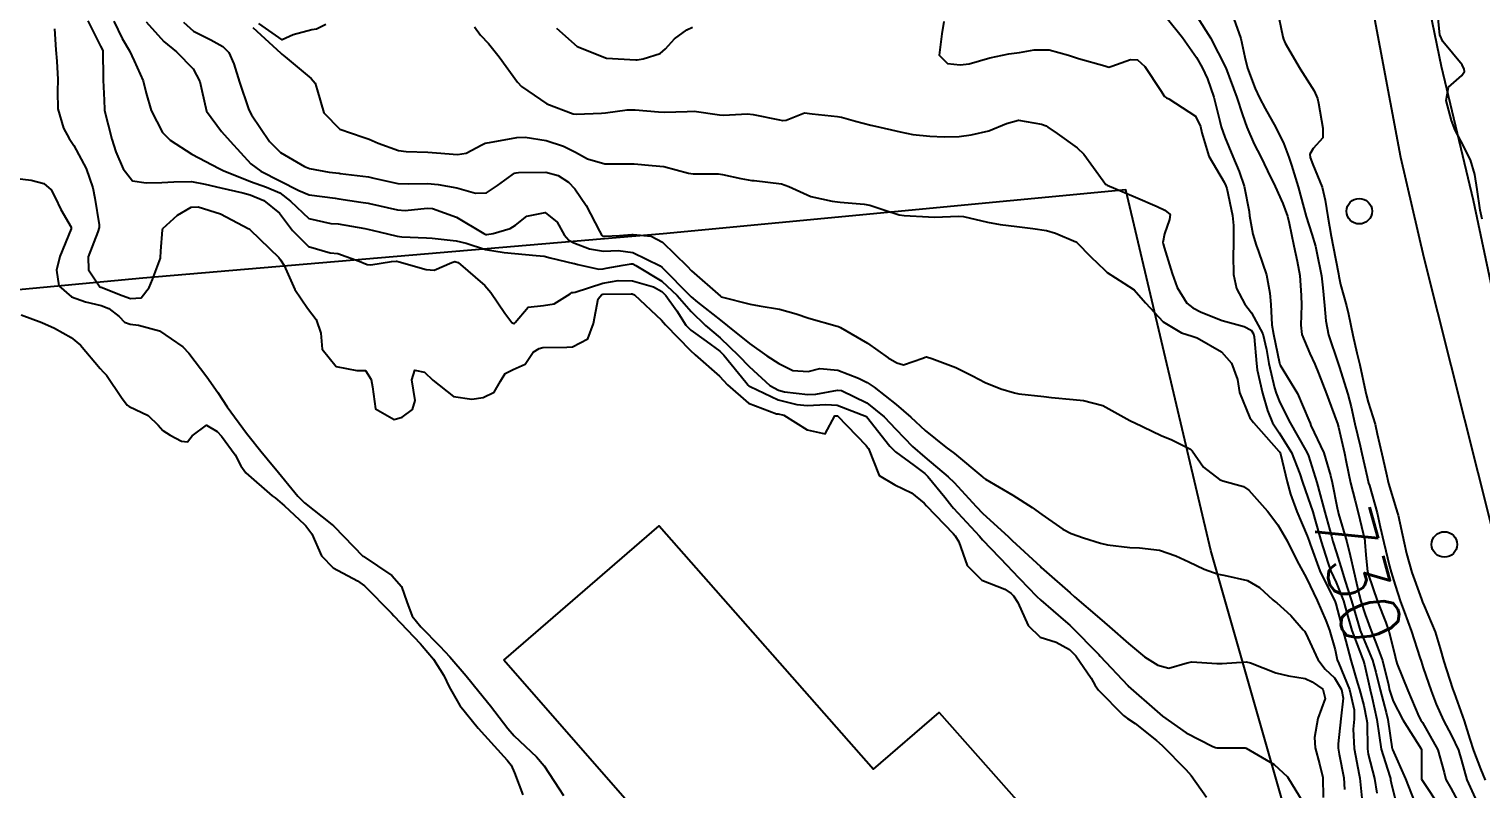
# Model space of a CAD drawing. Header units: metres. Extents: x 286371 to 293043, y 7462578 to 7466404.
# Drawn here: x 291645.5 to 291744, y 7463067.3 to 7463118.8 of the extents above; entities that cross this region are included whole.
import ezdxf
from ezdxf.enums import TextEntityAlignment as Align

# ---------------------------------------------------------------- set-up
doc = ezdxf.new("R2010")
doc.units = ezdxf.units.M
doc.header["$MEASUREMENT"] = 0
for name, color, linetype in [('Cotas', 45, 'Continuous'), ('Curvas de Nivel 1m', 11, 'Continuous'), ('Curvas de Nivel 5m', 15, 'Continuous'), ('Divisas', 45, 'Continuous'), ('Edificações', 30, 'Continuous'), ('Linha Férrea', 20, 'Continuous'), ('Postes', 20, 'Continuous')]:
    doc.layers.add(name, color=color, linetype=linetype)
doc.styles.add('Style-STANDARD', font='STANDARD.shx')

msp = doc.modelspace()

# ---------------------------------------------------------------- linework, layer by layer
at = {"layer": 'Curvas de Nivel 1m', "flags": 128}
for points, elevation in [([(291730.149, 7463120.133), (291730.534, 7463118.29), (291730.579, 7463118.126), (291730.69, 7463117.843), (291731.702, 7463116.109), (291732.642, 7463114.612), (291732.868, 7463114.091), (291732.932, 7463113.787), (291733.246, 7463112.085), (291733.246, 7463111.432), (291732.583, 7463110.714), (291732.356, 7463110.319), (291732.384, 7463110.097), (291732.567, 7463109.631), (291733.196, 7463108.085), (291733.393, 7463107.219), (291733.571, 7463106.079), (291733.798, 7463104.771), (291733.935, 7463104.073), (291734.297, 7463102.217), (291734.322, 7463102.066), (291734.436, 7463101.5), (291734.845, 7463100.058), (291734.98, 7463099.482), (291735.273, 7463098.051), (291735.541, 7463096.872), (291735.738, 7463096.044), (291736.129, 7463094.236), (291736.168, 7463094.037), (291736.316, 7463093.512), (291736.773, 7463092.027), (291736.924, 7463091.385), (291737.23, 7463090.02), (291737.523, 7463088.738), (291737.697, 7463088.012), (291738.208, 7463086.29), (291738.304, 7463086.003), (291738.342, 7463085.863), (291738.744, 7463083.996), (291738.901, 7463083.256), (291739.271, 7463081.988), (291739.927, 7463080.167), (291739.999, 7463079.976), (291740.11, 7463079.711), (291740.847, 7463077.963), (291741.189, 7463076.836), (291741.434, 7463075.954), (291742.027, 7463074.126), (291742.087, 7463073.943), (291742.134, 7463073.831), (291742.818, 7463071.932), (291743.206, 7463070.685), (291743.458, 7463069.922), (291743.935, 7463068.663), (291744.234, 7463067.91)], 727), ([(291744.026, 7463105.922), (291743.907, 7463106.533), (291743.704, 7463107.927), (291743.529, 7463108.956), (291743.24, 7463109.934), (291742.593, 7463111.228), (291742.218, 7463111.95), (291741.96, 7463112.608), (291741.588, 7463113.96), (291741.744, 7463114.862), (291742.66, 7463115.651), (291742.829, 7463115.941), (291742.82, 7463116.095), (291742.671, 7463116.382), (291741.361, 7463117.964), (291741.158, 7463118.422), (291741.01, 7463119.969)], 727), ([(291649.512, 7463119.362), (291650.382, 7463117.646), (291650.536, 7463117.347), (291650.551, 7463115.441), (291650.555, 7463115.346), (291650.624, 7463113.978), (291650.653, 7463113.344), (291650.66, 7463113.297), (291651.153, 7463111.336), (291651.415, 7463110.489), (291651.919, 7463109.324), (291652.542, 7463108.521), (291653.467, 7463108.374), (291654.541, 7463108.402), (291655.362, 7463108.452), (291656.542, 7463108.469), (291657.483, 7463108.297), (291658.536, 7463108.043), (291660.024, 7463107.709), (291660.53, 7463107.561), (291661.441, 7463107.181), (291662.511, 7463106.326), (291663.387, 7463105.151), (291664.478, 7463104.072), (291665.938, 7463103.647), (291666.471, 7463103.585), (291667.905, 7463103.083), (291668.461, 7463102.851), (291668.694, 7463102.837), (291670.103, 7463103.05), (291670.429, 7463103.081), (291670.465, 7463103.078), (291670.621, 7463103.042), (291672.454, 7463102.523), (291672.988, 7463102.472), (291674.195, 7463102.988), (291674.407, 7463103.044), (291674.465, 7463103.042), (291674.635, 7463102.982), (291676.431, 7463101.425), (291676.847, 7463100.948), (291677.784, 7463099.553), (291678.252, 7463098.927), (291678.393, 7463098.855), (291678.453, 7463098.864), (291678.499, 7463098.923), (291679.371, 7463099.948), (291680.412, 7463100.071), (291681.121, 7463100.176), (291682.212, 7463100.868), (291682.335, 7463100.957), (291682.425, 7463100.959), (291682.549, 7463100.985), (291684.435, 7463101.586), (291685.477, 7463101.77), (291686.438, 7463101.742), (291687.859, 7463101.347), (291688.428, 7463101.031), (291688.71, 7463100.76), (291689.451, 7463099.706), (291690.065, 7463098.739), (291690.389, 7463098.402), (291691.439, 7463097.658), (291692.368, 7463096.969), (291692.64, 7463096.7), (291694.132, 7463094.883), (291694.293, 7463094.675), (291694.334, 7463094.638), (291694.416, 7463094.59), (291696.319, 7463093.669), (291697.586, 7463093.355), (291698.314, 7463093.305), (291699.547, 7463093.364), (291700.315, 7463093.315), (291702.304, 7463092.554), (291703.891, 7463090.53), (291704.269, 7463090.158), (291705.532, 7463089.228), (291706.247, 7463088.691), (291706.457, 7463088.491), (291707.612, 7463087.078), (291708.095, 7463086.466), (291708.202, 7463086.341), (291709.955, 7463084.438), (291710.17, 7463084.196), (291711.879, 7463082.408), (291712.14, 7463082.143), (291713.824, 7463080.379), (291714.11, 7463080.096), (291715.784, 7463078.654), (291716.085, 7463078.405), (291716.149, 7463078.343), (291718.055, 7463076.41), (291718.144, 7463076.313), (291720.024, 7463074.313), (291720.05, 7463074.284), (291721.999, 7463072.553), (291722.362, 7463072.249), (291723.978, 7463071.123), (291725.786, 7463070.197), (291725.963, 7463070.122), (291726.051, 7463070.105), (291727.963, 7463070.1), (291728.05, 7463070.076), (291729.947, 7463068.965), (291730.848, 7463068.121), (291731.9, 7463066.398)], 737), ([(291651.277, 7463119.336), (291651.848, 7463118.166), (291652.335, 7463117.32), (291652.664, 7463116.653), (291653.278, 7463115.305), (291653.477, 7463114.456), (291653.812, 7463113.296), (291654.592, 7463111.8), (291655.099, 7463111.277), (291656.57, 7463110.334), (291658.42, 7463109.363), (291658.555, 7463109.285), (291658.687, 7463109.222), (291660.543, 7463108.482), (291661.626, 7463108.09), (291662.532, 7463107.701), (291663.265, 7463107.153), (291664.507, 7463105.975), (291665.987, 7463105.627), (291666.501, 7463105.601), (291668.288, 7463105.287), (291668.497, 7463105.244), (291669.279, 7463105.063), (291670.49, 7463104.78), (291670.796, 7463104.733), (291672.489, 7463104.656), (291672.855, 7463104.642), (291674.486, 7463104.464), (291675.169, 7463104.286), (291676.472, 7463103.871), (291677.751, 7463103.653), (291678.467, 7463103.594), (291679.906, 7463103.462), (291680.462, 7463103.405), (291680.866, 7463103.293), (291682.455, 7463102.929), (291682.507, 7463102.916), (291682.728, 7463102.859), (291684.15, 7463102.531), (291684.45, 7463102.568), (291684.661, 7463102.611), (291685.813, 7463102.804), (291686.353, 7463102.898), (291686.455, 7463102.887), (291686.664, 7463102.791), (291688.438, 7463101.712), (291689.474, 7463100.749), (291690.408, 7463099.659), (291691.384, 7463098.72), (291692.382, 7463097.886), (291693.633, 7463096.685), (291694.353, 7463095.936), (291695.76, 7463094.653), (291696.329, 7463094.331), (291696.746, 7463094.22), (291698.326, 7463094.048), (291698.858, 7463094.074), (291700.33, 7463094.34), (291700.601, 7463094.309), (291702.318, 7463093.469), (291703.501, 7463092.536), (291704.291, 7463091.685), (291705.432, 7463090.507), (291706.263, 7463089.789), (291707.834, 7463088.471), (291708.236, 7463088.079), (291709.727, 7463086.442), (291710.197, 7463085.971), (291711.899, 7463084.409), (291712.17, 7463084.154), (291714.094, 7463082.375), (291714.143, 7463082.328), (291714.511, 7463081.996), (291716.118, 7463080.59), (291716.395, 7463080.34), (291718.093, 7463078.888), (291718.782, 7463078.304), (291720.067, 7463077.177), (291721.153, 7463076.268), (291722.046, 7463075.692), (291722.789, 7463075.497), (291724.049, 7463075.867), (291724.35, 7463075.919), (291726.048, 7463075.82), (291726.415, 7463075.822), (291728.05, 7463075.923), (291728.344, 7463075.865), (291730.04, 7463075.173), (291730.902, 7463074.982), (291732.034, 7463074.793), (291732.507, 7463074.571), (291733.226, 7463074.08), (291733.385, 7463073.448), (291732.904, 7463072.086), (291732.67, 7463070.786), (291732.712, 7463070.093), (291733.017, 7463069.013), (291733.232, 7463068.085), (291733.257, 7463066.734)], 736), ([(291655.997, 7463119.265), (291656.695, 7463118.659), (291657.858, 7463118.065), (291658.68, 7463117.619), (291659.074, 7463117.218), (291659.416, 7463116.46), (291659.794, 7463115.207), (291660.423, 7463113.391), (291660.499, 7463113.196), (291660.611, 7463112.99), (291661.832, 7463111.176), (291662.573, 7463110.439), (291664.215, 7463109.484), (291664.557, 7463109.363), (291665.874, 7463109.115), (291666.553, 7463109.034), (291666.632, 7463109.024), (291668.55, 7463108.784), (291668.911, 7463108.706), (291670.543, 7463108.338), (291671.266, 7463108.31), (291672.544, 7463108.329), (291673.266, 7463108.281), (291674.54, 7463108.046), (291675.81, 7463107.69), (291676.535, 7463107.707), (291677.286, 7463108.2), (291678.275, 7463108.929), (291678.446, 7463109.036), (291678.556, 7463109.07), (291678.721, 7463109.085), (291680.557, 7463109.11), (291681.4, 7463108.872), (291682.108, 7463108.424), (291682.537, 7463107.985), (291683.291, 7463106.843), (291684.216, 7463105.101), (291684.373, 7463104.826), (291684.438, 7463104.78), (291684.483, 7463104.772), (291684.535, 7463104.772), (291685.555, 7463104.808), (291686.399, 7463104.882), (291686.485, 7463104.887), (291687.698, 7463104.776), (291688.478, 7463104.369), (291690.151, 7463102.739), (291690.449, 7463102.427), (291692.402, 7463100.705), (291692.424, 7463100.688), (291692.459, 7463100.668), (291694.416, 7463100.165), (291695.039, 7463100.041), (291696.412, 7463099.823), (291697.525, 7463099.51), (291698.403, 7463099.221), (291700.306, 7463098.675), (291700.395, 7463098.644), (291700.533, 7463098.582), (291702.378, 7463097.515), (291703.775, 7463096.533), (291704.359, 7463096.188), (291704.814, 7463096.061), (291706.126, 7463096.498), (291706.28, 7463096.581), (291706.365, 7463096.589), (291706.743, 7463096.489), (291708.355, 7463095.881), (291709.486, 7463095.309), (291710.34, 7463094.854), (291711.403, 7463094.418), (291712.33, 7463094.149), (291712.637, 7463094.092), (291714.327, 7463093.903), (291714.849, 7463093.842), (291716.321, 7463093.7), (291717.014, 7463093.641), (291718.314, 7463093.303), (291720.15, 7463092.287), (291720.293, 7463092.208), (291720.442, 7463092.132), (291722.279, 7463091.261), (291722.994, 7463090.959), (291724.266, 7463090.336), (291724.369, 7463090.213), (291725.149, 7463089.108), (291726.235, 7463088.274), (291726.464, 7463088.181), (291727.867, 7463087.8), (291728.225, 7463087.56), (291729.494, 7463086.135), (291730.19, 7463085.198), (291730.809, 7463084.115), (291731.502, 7463082.756), (291731.863, 7463082.099), (291732.137, 7463081.596), (291732.86, 7463080.083), (291733.444, 7463078.724), (291733.683, 7463078.07), (291734.064, 7463076.738), (291734.213, 7463076.062), (291734.31, 7463075.801), (291735.049, 7463074.049), (291735.37, 7463072.677), (291735.363, 7463072.044), (291735.295, 7463071.36), (291735.355, 7463070.047), (291735.7, 7463068.276), (291735.745, 7463068.047), (291735.9, 7463066.449)], 734), ([(291665.654, 7463119.12), (291665.027, 7463118.802), (291664.698, 7463118.749), (291663.442, 7463118.404), (291662.688, 7463118.083), (291661.113, 7463119.188)], 733), ([(291675.729, 7463118.959), (291676.137, 7463118.397), (291676.687, 7463117.838), (291677.415, 7463116.933), (291678.648, 7463115.197), (291678.915, 7463114.91), (291680.627, 7463113.743), (291682.421, 7463113.053), (291682.617, 7463113.028), (291684.35, 7463113.096), (291684.619, 7463113.129), (291686.086, 7463113.339), (291686.622, 7463113.329), (291688.201, 7463113.19), (291688.62, 7463113.167), (291690.145, 7463113.218), (291690.622, 7463113.232), (291692.328, 7463112.999), (291692.618, 7463112.976), (291694.239, 7463113.053), (291694.611, 7463113.012), (291696.399, 7463112.648), (291696.604, 7463112.608), (291696.641, 7463112.607), (291696.852, 7463112.641), (291698.111, 7463113.122), (291698.611, 7463113.051), (291700.327, 7463112.87), (291700.608, 7463112.828), (291701.566, 7463112.57), (291702.6, 7463112.302), (291702.92, 7463112.229), (291704.594, 7463111.848), (291705.438, 7463111.665), (291706.59, 7463111.546), (291707.566, 7463111.503), (291708.59, 7463111.534), (291709.403, 7463111.641), (291710.596, 7463111.905), (291711.784, 7463112.411), (291712.607, 7463112.622), (291714.175, 7463112.371), (291714.48, 7463112.245), (291714.601, 7463112.168), (291715.224, 7463111.725), (291716.58, 7463110.751), (291717.036, 7463110.328), (291718.342, 7463108.513), (291718.503, 7463108.305), (291718.544, 7463108.272), (291718.614, 7463108.233), (291720.531, 7463107.423), (291722.003, 7463106.771), (291722.519, 7463106.542), (291722.896, 7463106.239), (291722.847, 7463105.901), (291722.494, 7463104.923), (291722.381, 7463104.351), (291722.403, 7463104.246), (291722.481, 7463104.014), (291723.014, 7463102.236), (291723.37, 7463101.301), (291724.011, 7463100.221), (291724.419, 7463099.905), (291724.995, 7463099.626), (291726.407, 7463099.064), (291727.903, 7463098.652), (291728.389, 7463098.405), (291728.546, 7463098.152), (291728.591, 7463097.941), (291728.729, 7463096.149), (291728.792, 7463095.703), (291729.146, 7463094.142), (291729.482, 7463092.961), (291729.827, 7463092.131), (291730.284, 7463091.45), (291731.121, 7463090.112), (291731.68, 7463088.665), (291731.853, 7463088.1), (291732.219, 7463087.067), (291732.548, 7463086.089), (291732.686, 7463085.598), (291733.131, 7463084.08), (291733.569, 7463082.657), (291733.79, 7463082.07), (291734.133, 7463081.311), (291734.627, 7463080.057), (291734.841, 7463079.316), (291735.209, 7463078.048), (291735.936, 7463076.156), (291735.978, 7463076.036), (291736.05, 7463075.738), (291736.443, 7463074.028), (291736.581, 7463073.46), (291736.905, 7463072.021), (291737.051, 7463070.94), (291737.195, 7463070.016), (291737.77, 7463068.164), (291737.818, 7463068.007), (291737.834, 7463067.917), (291737.917, 7463067.521), (291738.294, 7463065.998)], 732), ([(291707.554, 7463119.325), (291707.419, 7463118.48), (291707.23, 7463117.04), (291707.79, 7463116.478), (291708.663, 7463116.376), (291709.271, 7463116.452), (291710.67, 7463116.847), (291711.954, 7463117.126), (291712.677, 7463117.225), (291713.67, 7463117.389), (291714.679, 7463117.39), (291715.986, 7463117.033), (291716.671, 7463116.808), (291718.468, 7463116.307), (291718.663, 7463116.241), (291718.733, 7463116.233), (291718.927, 7463116.3), (291720.204, 7463116.748), (291720.671, 7463116.713), (291721.171, 7463116.267), (291722.228, 7463114.663), (291722.505, 7463114.246), (291722.633, 7463114.152), (291722.794, 7463114.079), (291724.614, 7463112.901), (291724.937, 7463112.209), (291725.042, 7463111.763), (291725.508, 7463110.2), (291726.548, 7463108.424), (291726.672, 7463108.183), (291726.724, 7463107.999), (291727.11, 7463106.176), (291727.183, 7463105.495), (291727.184, 7463104.174), (291727.166, 7463103.481), (291727.183, 7463102.174), (291727.393, 7463101.217), (291727.945, 7463100.162), (291728.412, 7463099.575), (291729.168, 7463098.143), (291729.422, 7463097.085), (291729.569, 7463096.136), (291729.96, 7463094.5), (291730.067, 7463094.128), (291730.315, 7463093.494), (291731.028, 7463092.113), (291732.063, 7463090.302), (291732.176, 7463090.096), (291732.261, 7463089.891), (291732.821, 7463088.086), (291733.053, 7463087.251), (291733.376, 7463086.077), (291733.817, 7463084.432), (291733.923, 7463084.068), (291734.163, 7463083.309), (291734.545, 7463082.058), (291734.729, 7463081.462), (291735.191, 7463080.048), (291735.622, 7463078.511), (291735.761, 7463078.039), (291736.073, 7463077.289), (291736.614, 7463076.026), (291736.838, 7463075.227), (291737.115, 7463074.018), (291737.529, 7463072.483), (291737.635, 7463072.01), (291737.944, 7463070.015), (291737.954, 7463069.983), (291738.839, 7463067.991), (291739.444, 7463066.439)], 731), ([(291724.715, 7463119.624), (291725.619, 7463118.201), (291726.664, 7463116.184), (291727.399, 7463114.173), (291727.798, 7463112.985), (291728.078, 7463112.162), (291728.587, 7463111.016), (291729.038, 7463110.147), (291729.492, 7463109.208), (291730.003, 7463108.133), (291730.527, 7463106.989), (291730.845, 7463106.119), (291730.964, 7463105.661), (291731.262, 7463104.113), (291731.505, 7463103.073), (291731.685, 7463102.106), (291731.771, 7463100.76), (291731.78, 7463100.104), (291731.752, 7463098.746), (291731.81, 7463098.103), (291732.365, 7463096.821), (291732.693, 7463096.089), (291732.936, 7463095.495), (291733.49, 7463094.077), (291734.182, 7463092.18), (291734.223, 7463092.066), (291734.291, 7463091.831), (291734.709, 7463090.058), (291734.823, 7463089.489), (291735.123, 7463088.051), (291735.437, 7463086.825), (291735.636, 7463086.043), (291736.075, 7463084.137), (291736.09, 7463084.036), (291736.161, 7463083.184), (291736.274, 7463082.032), (291736.313, 7463081.861), (291736.953, 7463080.022), (291737.515, 7463078.591), (291737.717, 7463078.01), (291738.063, 7463076.58), (291738.2, 7463076.002), (291738.278, 7463075.774), (291738.988, 7463073.99), (291739.749, 7463072.218), (291739.878, 7463071.976), (291739.982, 7463071.814), (291741.037, 7463069.958), (291741.452, 7463068.431), (291741.578, 7463067.95), (291741.915, 7463067.363), (291742.685, 7463065.933)], 729), ([(291727.092, 7463119.806), (291727.68, 7463118.17), (291727.944, 7463116.896), (291728.126, 7463116.163), (291728.643, 7463114.776), (291728.945, 7463114.15), (291729.334, 7463113.433), (291730.05, 7463112.133), (291730.588, 7463111.021), (291730.925, 7463110.119), (291731.106, 7463109.577), (291731.566, 7463108.109), (291731.942, 7463106.684), (291732.112, 7463106.1), (291732.496, 7463104.901), (291732.736, 7463104.091), (291732.817, 7463103.749), (291733.138, 7463102.084), (291733.244, 7463101.276), (291733.341, 7463100.081), (291733.445, 7463099.032), (291733.627, 7463098.076), (291734.273, 7463096.148), (291734.306, 7463096.065), (291734.352, 7463095.94), (291734.938, 7463094.055), (291735.155, 7463093.209), (291735.416, 7463092.048), (291735.758, 7463090.556), (291735.879, 7463090.04), (291736.24, 7463088.451), (291736.343, 7463088.033), (291736.39, 7463087.873), (291736.921, 7463086.024), (291737.129, 7463085.081), (291737.362, 7463084.017), (291737.763, 7463082.397), (291737.86, 7463082.009), (291738.131, 7463081.109), (291738.51, 7463079.999), (291738.754, 7463079.345), (291739.251, 7463077.987), (291739.817, 7463076.219), (291739.893, 7463075.977), (291740.047, 7463075.508), (291740.574, 7463073.966), (291740.917, 7463073.05), (291741.423, 7463071.953), (291741.969, 7463070.94), (291742.435, 7463069.937), (291742.644, 7463069.233), (291743.002, 7463067.928), (291743.894, 7463065.936)], 728), ([(291647.263, 7463118.828), (291647.349, 7463117.394), (291647.422, 7463116.634), (291647.494, 7463115.392), (291647.457, 7463114.567), (291647.48, 7463113.391), (291647.881, 7463112.098), (291648.266, 7463111.379), (291648.577, 7463110.911), (291649.405, 7463109.362), (291649.852, 7463108.037), (291649.994, 7463107.352), (291650.295, 7463105.549), (291650.289, 7463105.348), (291650.199, 7463105.06), (291649.551, 7463103.363), (291649.569, 7463102.48), (291650.342, 7463101.346), (291650.402, 7463101.314), (291650.433, 7463101.307), (291651.855, 7463100.755), (291652.422, 7463100.537), (291653.142, 7463100.585), (291653.673, 7463101.296), (291653.897, 7463101.838), (291654.442, 7463103.285), (291654.444, 7463103.306), (291654.471, 7463103.757), (291654.58, 7463105.196), (291654.615, 7463105.283), (291655.591, 7463106.185), (291656.516, 7463106.728), (291656.998, 7463106.766), (291658.51, 7463106.289), (291660.433, 7463105.257), (291660.494, 7463105.223), (291660.536, 7463105.194), (291662.466, 7463103.314), (291662.589, 7463103.163), (291662.84, 7463102.778), (291663.563, 7463101.148), (291664.415, 7463099.892), (291664.997, 7463099.126), (291665.308, 7463098.198), (291665.417, 7463097.119), (291666.347, 7463095.943), (291667.759, 7463095.667), (291668.343, 7463095.675), (291668.736, 7463095.068), (291668.827, 7463094.567), (291669.02, 7463093.064), (291670.294, 7463092.343), (291670.832, 7463092.5), (291671.526, 7463093.026), (291671.712, 7463093.624), (291671.476, 7463095.027), (291671.677, 7463095.692), (291672.342, 7463095.56), (291672.908, 7463095.006), (291674.318, 7463093.904), (291675.555, 7463093.726), (291676.317, 7463093.84), (291677.069, 7463094.197), (291677.504, 7463094.937), (291677.812, 7463095.463), (291678.346, 7463095.735), (291679.163, 7463096.101), (291679.716, 7463096.904), (291680.108, 7463097.159), (291680.369, 7463097.236), (291682, 7463097.239), (291682.37, 7463097.264), (291683.409, 7463097.819), (291683.801, 7463098.843), (291684.115, 7463100.526), (291684.356, 7463100.826), (291684.424, 7463100.847), (291686.36, 7463100.86), (291686.425, 7463100.854), (291686.57, 7463100.792), (291688.399, 7463099.071), (291688.684, 7463098.76), (291690.368, 7463097.015), (291690.691, 7463096.73), (291692.343, 7463095.275), (291692.881, 7463094.696), (291694.316, 7463093.447), (291696.212, 7463092.739), (291696.305, 7463092.726), (291696.694, 7463092.639), (291698.29, 7463091.652), (291699.503, 7463091.379), (291700.165, 7463092.587), (291700.288, 7463092.601), (291700.304, 7463092.598), (291700.334, 7463092.584), (291702.274, 7463090.575), (291702.291, 7463090.554), (291702.45, 7463090.373), (291703.162, 7463088.541), (291704.235, 7463087.919), (291705.36, 7463087.369), (291706.207, 7463086.666), (291706.378, 7463086.492), (291708.176, 7463084.619), (291708.31, 7463084.462), (291708.568, 7463084.058), (291709.133, 7463082.45), (291710.129, 7463081.458), (291711.687, 7463080.845), (291712.116, 7463080.549), (291712.257, 7463080.402), (291712.566, 7463079.938), (291713.267, 7463078.387), (291714.072, 7463077.598), (291715.169, 7463077.256), (291716.06, 7463076.76), (291716.49, 7463076.338), (291717.542, 7463074.811), (291717.804, 7463074.318), (291718.019, 7463074.004), (291719.722, 7463072.289), (291719.991, 7463072.091), (291720.524, 7463071.738), (291721.969, 7463070.589), (291722.339, 7463070.249), (291723.94, 7463068.618), (291724.306, 7463068.219), (291725.357, 7463066.758)], 738), ([(291660.7, 7463118.912), (291662.613, 7463117.165), (291662.673, 7463117.114), (291662.899, 7463116.933), (291664.649, 7463115.467), (291664.941, 7463115.13), (291665.07, 7463114.695), (291665.511, 7463113.121), (291666.598, 7463112.03), (291668.194, 7463111.476), (291668.588, 7463111.344), (291669.194, 7463111.065), (291670.577, 7463110.586), (291671.098, 7463110.515), (291672.576, 7463110.466), (291673.158, 7463110.423), (291674.574, 7463110.306), (291675.166, 7463110.385), (291676.24, 7463110.96), (291676.46, 7463111.083), (291676.586, 7463111.102), (291676.751, 7463111.115), (291678.592, 7463111.456), (291679.159, 7463111.48), (291680.59, 7463111.252), (291681.756, 7463110.867), (291682.578, 7463110.459), (291683.394, 7463110.019), (291684.567, 7463109.673), (291685.685, 7463109.684), (291686.562, 7463109.667), (291687.767, 7463109.569), (291688.558, 7463109.483), (291690.244, 7463109.045), (291690.548, 7463108.992), (291692.268, 7463108.989), (291692.548, 7463108.95), (291693.791, 7463108.686), (291694.542, 7463108.546), (291694.68, 7463108.535), (291696.539, 7463108.311), (291697.041, 7463108.133), (291698.527, 7463107.456), (291699.967, 7463107.149), (291700.522, 7463107.086), (291702.14, 7463106.94), (291702.519, 7463106.862), (291703.542, 7463106.539), (291704.509, 7463106.218), (291704.867, 7463106.161), (291706.508, 7463106.073), (291706.939, 7463106.057), (291708.509, 7463106.133), (291708.872, 7463106.095), (291710.503, 7463105.71), (291711.365, 7463105.557), (291712.499, 7463105.422), (291713.586, 7463105.3), (291714.496, 7463105.156), (291715.106, 7463104.975), (291716.485, 7463104.387), (291716.558, 7463104.333), (291717.507, 7463103.361), (291718.456, 7463102.459), (291718.623, 7463102.302), (291719.739, 7463101.584), (291720.437, 7463101.139), (291721.22, 7463100.263), (291722.405, 7463098.958), (291723.658, 7463098.225), (291724.39, 7463098.002), (291724.714, 7463097.883), (291726.369, 7463096.942), (291727.055, 7463096.174), (291727.452, 7463095.053), (291727.583, 7463094.166), (291728.299, 7463092.464), (291728.532, 7463092.151), (291730.265, 7463090.206), (291730.318, 7463090.124), (291730.356, 7463090.03), (291730.811, 7463088.116), (291731.054, 7463087.279), (291731.469, 7463086.105), (291732.18, 7463084.466), (291732.312, 7463084.092), (291732.375, 7463083.887), (291733.025, 7463082.081), (291733.965, 7463080.218), (291734.043, 7463080.066), (291734.111, 7463079.855), (291734.591, 7463078.057), (291734.799, 7463077.328), (291735.13, 7463076.048), (291735.592, 7463074.48), (291735.733, 7463074.039), (291736.008, 7463072.956), (291736.206, 7463072.031), (291736.234, 7463071.786), (291736.256, 7463070.03), (291736.318, 7463069.668), (291736.73, 7463068.028), (291736.908, 7463067.023)], 733), ([(291681.287, 7463118.876), (291682.686, 7463117.628), (291684.674, 7463116.824), (291686.673, 7463116.71), (291686.756, 7463116.71), (291687.174, 7463116.787), (291688.308, 7463117.142), (291688.684, 7463117.456), (291689.296, 7463118.155), (291690.116, 7463118.743), (291690.514, 7463118.93)], 731), ([(291644.543, 7463108.711), (291645.678, 7463108.559), (291646.538, 7463108.336), (291647.04, 7463107.913), (291647.317, 7463107.399), (291647.693, 7463106.572), (291648.395, 7463105.376), (291648.383, 7463105.267), (291647.621, 7463103.397), (291647.387, 7463102.464), (291647.565, 7463101.397), (291648.423, 7463100.666), (291649.365, 7463100.313), (291650.415, 7463100.079), (291650.946, 7463099.878), (291651.639, 7463099.33), (291652.016, 7463098.94), (291652.396, 7463098.8), (291652.953, 7463098.749), (291654.39, 7463098.349), (291655.957, 7463097.261), (291656.368, 7463096.835), (291657.597, 7463095.236), (291658.323, 7463094.181), (291658.976, 7463093.214), (291660.277, 7463091.424), (291660.453, 7463091.192), (291661.247, 7463090.192), (291662.103, 7463089.167), (291662.242, 7463088.997), (291663.752, 7463087.141), (291664.207, 7463086.695), (291666.055, 7463085.238), (291666.185, 7463085.143), (291666.226, 7463085.104), (291668.154, 7463083.096), (291668.183, 7463083.074), (291670.135, 7463081.784), (291670.786, 7463081.035), (291671.147, 7463079.991), (291671.513, 7463079.023), (291672.083, 7463078.295), (291673.377, 7463076.995), (291674.053, 7463076.274), (291675.163, 7463074.968), (291676.018, 7463073.909), (291676.816, 7463072.942), (291677.981, 7463071.406), (291678.411, 7463070.918), (291679.943, 7463069.482), (291680.458, 7463068.887), (291681.466, 7463067.316), (291681.773, 7463066.866)], 739)]:
    msp.add_lwpolyline(points, dxfattribs=dict(at, elevation=elevation))
at = {"layer": 'Curvas de Nivel 5m', "flags": 128}
for points, elevation in [([(291653.466, 7463119.303), (291654.684, 7463117.973), (291655.524, 7463117.272), (291656.657, 7463116.1), (291657.123, 7463115.247), (291657.241, 7463114.64), (291657.572, 7463113.24), (291658.593, 7463111.854), (291659.179, 7463111.216), (291660.561, 7463109.667), (291661.241, 7463109.184), (291662.544, 7463108.512), (291663.823, 7463107.857), (291664.531, 7463107.581), (291666.297, 7463107.338), (291666.527, 7463107.307), (291668.024, 7463107.082), (291668.523, 7463107.002), (291668.614, 7463106.982), (291670.517, 7463106.548), (291671.037, 7463106.516), (291672.519, 7463106.668), (291672.883, 7463106.645), (291674.51, 7463106.057), (291676.359, 7463104.956), (291676.493, 7463104.893), (291676.562, 7463104.884), (291677.008, 7463104.947), (291678.143, 7463105.286), (291678.503, 7463105.515), (291679.288, 7463106.134), (291680.514, 7463106.384), (291681.342, 7463105.723), (291681.807, 7463104.868), (291682.12, 7463104.503), (291682.476, 7463104.319), (291683.533, 7463103.906), (291684.468, 7463103.748), (291685.475, 7463103.803), (291686.467, 7463103.659), (291688.319, 7463102.766), (291688.452, 7463102.655), (291690.357, 7463100.735), (291690.423, 7463100.668), (291690.854, 7463100.291), (291692.4, 7463099.074), (291692.879, 7463098.697), (291694.377, 7463097.507), (291695.545, 7463096.657), (291696.356, 7463096.135), (291697.321, 7463095.658), (291698.349, 7463095.593), (291699.149, 7463095.806), (291700.351, 7463095.7), (291701.752, 7463095.154), (291702.339, 7463094.859), (291702.815, 7463094.547), (291704.317, 7463093.368), (291705.304, 7463092.509), (291706.291, 7463091.592), (291707.688, 7463090.473), (291708.268, 7463090.037), (291710.179, 7463088.435), (291710.233, 7463088.387), (291710.365, 7463088.3), (291712.216, 7463087.225), (291713.536, 7463086.384), (291714.197, 7463085.912), (291715.621, 7463084.914), (291716.178, 7463084.621), (291717.01, 7463084.332), (291718.169, 7463083.958), (291718.63, 7463083.844), (291720.165, 7463083.665), (291720.8, 7463083.64), (291722.163, 7463083.487), (291723.278, 7463083.117), (291724.151, 7463082.696), (291725.19, 7463082.209), (291726.139, 7463081.872), (291726.536, 7463081.79), (291728.133, 7463081.443), (291728.933, 7463080.955), (291729.842, 7463080.13), (291729.994, 7463080.008), (291730.111, 7463079.92), (291731.058, 7463079.075), (291731.899, 7463078.098), (291731.99, 7463078.003), (291732.08, 7463077.852), (291732.887, 7463076.082), (291733.403, 7463075.436), (291734.036, 7463074.846), (291734.498, 7463074.057), (291734.609, 7463073.462), (291734.447, 7463072.058), (291734.272, 7463070.372), (291734.285, 7463070.068), (291734.351, 7463069.674), (291734.654, 7463068.063), (291734.713, 7463067.261)], 735), ([(291722.713, 7463119.497), (291723.726, 7463118.229), (291724.674, 7463116.886), (291725.068, 7463116.208), (291725.418, 7463115.438), (291725.847, 7463114.196), (291726.246, 7463112.553), (291726.346, 7463112.188), (291726.594, 7463111.485), (291727.129, 7463110.176), (291727.564, 7463109.164), (291727.911, 7463108.164), (291728.233, 7463106.444), (291728.273, 7463106.158), (291728.495, 7463104.914), (291728.709, 7463104.151), (291728.884, 7463103.742), (291729.411, 7463102.14), (291729.649, 7463100.917), (291729.72, 7463100.135), (291729.778, 7463098.752), (291729.893, 7463098.132), (291730.309, 7463096.171), (291730.318, 7463096.125), (291730.353, 7463096.03), (291731.511, 7463094.107), (291732.297, 7463092.297), (291732.369, 7463092.093), (291732.434, 7463091.951), (291733.303, 7463090.079), (291733.759, 7463088.554), (291733.86, 7463088.07), (291734.209, 7463086.368), (291734.272, 7463086.063), (291734.302, 7463085.963), (291734.871, 7463084.054), (291735.089, 7463083.122), (291735.334, 7463082.047), (291735.697, 7463080.464), (291735.807, 7463080.039), (291736.101, 7463079.134), (291736.517, 7463078.028), (291736.816, 7463077.281), (291737.271, 7463076.016), (291737.677, 7463074.362), (291737.756, 7463074.008), (291738.013, 7463073.252), (291738.669, 7463071.994), (291739.906, 7463070.025), (291739.924, 7463069.975), (291739.924, 7463067.974), (291741.26, 7463065.954)], 730), ([(291645.002, 7463099.435), (291646.397, 7463098.93), (291647.252, 7463098.54), (291648.382, 7463097.898), (291649.026, 7463097.375), (291650.351, 7463095.799), (291650.57, 7463095.573), (291650.794, 7463095.348), (291651.806, 7463093.848), (291652.195, 7463093.326), (291652.313, 7463093.222), (291653.616, 7463092.611), (291654.294, 7463091.958), (291654.602, 7463091.602), (291655.107, 7463091.278), (291655.879, 7463090.873), (291656.268, 7463090.843), (291656.585, 7463091.25), (291657.57, 7463091.954), (291658.279, 7463091.535), (291658.582, 7463091.22), (291659.504, 7463089.957), (291659.885, 7463089.2), (291660.237, 7463088.727), (291662.013, 7463087.167), (291662.212, 7463087.037), (291662.857, 7463086.502), (291664.186, 7463085.261), (291664.307, 7463085.133), (291664.703, 7463084.6), (291665.362, 7463083.116), (291666.142, 7463082.299), (291667.805, 7463081.403), (291668.126, 7463081.186), (291668.268, 7463081.072), (291670.097, 7463079.225), (291670.262, 7463079.042), (291672.066, 7463077.142), (291672.189, 7463077.013), (291672.947, 7463076.105), (291673.651, 7463074.99), (291674.023, 7463074.231), (291674.744, 7463072.973), (291675.981, 7463071.419), (291676.406, 7463070.948), (291677.941, 7463069.25), (291678.206, 7463068.92), (291678.45, 7463068.393), (291679.017, 7463066.908)], 740)]:
    msp.add_lwpolyline(points, dxfattribs=dict(at, elevation=elevation))
at = {"layer": 'Divisas'}
msp.add_lwpolyline([(291746.968, 7463013.95), (291742.126, 7463030.274), (291733.331, 7463056.582), (291725.645, 7463083.464), (291719.882, 7463107.913), (291688.518, 7463104.94), (291653.252, 7463101.914), (291604.885, 7463097.384)], dxfattribs=at)
at = {"layer": 'Edificações'}
msp.add_lwpolyline([(291677.728, 7463076.028), (291688.253, 7463085.13), (291702.785, 7463068.652), (291707.224, 7463072.482), (291715.791, 7463062.824), (291711.148, 7463058.867), (291720.878, 7463048.14), (291710.532, 7463038.528)], close=True, dxfattribs=at)
at = {"layer": 'Linha Férrea'}
for points in [[(291728.067, 7463196.361), (291732.267, 7463169.851), (291732.784, 7463164.891), (291733.477, 7463159.953), (291734.331, 7463153.447), (291735.105, 7463149.13), (291735.87, 7463143.82), (291736.703, 7463139.025), (291737.015, 7463137.229), (291737.68, 7463133.402), (291737.999, 7463131.564), (291738.371, 7463129.423), (291739.109, 7463126.405), (291739.591, 7463124.428), (291741.261, 7463116.289), (291743.426, 7463107.206), (291745.253, 7463098.552), (291748.216, 7463085.487), (291757.336, 7463058.113)], [(291845.522, 7462910.96), (291838.97, 7462917.129), (291830.243, 7462926.763), (291820.098, 7462938.522), (291812.381, 7462948.672), (291802.611, 7462962.556), (291791.733, 7462978.508), (291784.563, 7462990.827), (291778.245, 7463001.757), (291765.637, 7463027.263), (291756.128, 7463049.885), (291751.088, 7463063.958), (291747.089, 7463076.127), (291744.699, 7463085.042), (291740.098, 7463103.282), (291738.527, 7463110.091), (291735.723, 7463125.039), (291732.933, 7463139.95), (291731.377, 7463148.164), (291730.128, 7463155.972), (291729.099, 7463165.211), (291725.358, 7463187.804)]]:
    msp.add_lwpolyline(points, dxfattribs=at)
at = {"layer": 'Postes'}
for centre in [(291735.706, 7463106.463), (291741.476, 7463083.877)]:
    msp.add_circle(centre, 0.866, dxfattribs=at)

# ---------------------------------------------------------------- texts
at = {"layer": 'Cotas', "style": 'Style-STANDARD'}
msp.add_text('730', height=4, rotation=285.46525, dxfattribs=at).set_placement((291735.602, 7463081.815, 730), align=Align.MIDDLE_CENTER)

doc.saveas('drawing.dxf')
